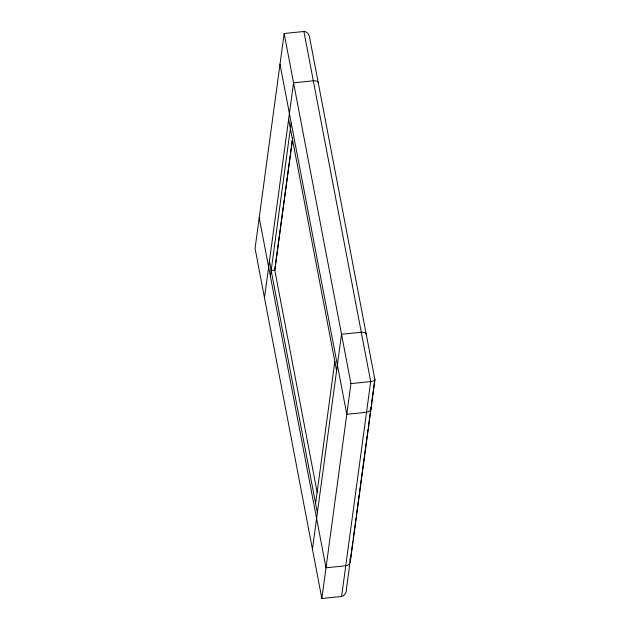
<?xml version="1.0" encoding="UTF-8"?>
<svg xmlns="http://www.w3.org/2000/svg" width="630" height="630" viewBox="0 0 630 630"><rect width="100%" height="100%" fill="white"/><g stroke="black" fill="none" stroke-linecap="round" stroke-linejoin="round"><path stroke-width="0.94" d="M350.264 562.07L374.937 379.858L309.795 38.454C309.59 35.256 307.55 31.382 303.912 31.5L284.161 33.508L255.063 248.417L321.843 598.5L341.594 596.492C345.216 595.838 346.681 591.72 346.492 588.444L349.737 564.456M264.466 297.722L293.564 82.821L313.315 80.805A5.473 2.796 -10.8 0 1 318.315 83.136M270.388 276.271L291.17 122.763M274.759 270.144L292.666 137.883L274.767 270.144L317.181 492.487M315.606 503.488L334.837 361.494M312.433 549.195L341.531 334.286L361.289 332.278A5.473 2.796 -10.8 0 1 366.29 334.601M321.843 598.5L350.941 383.591L284.161 33.508M341.594 596.492L370.692 381.583L303.912 31.5M349.996 562.535L352.887 541.186M353.154 539.241L356.044 517.868M356.312 515.923L359.202 494.55M359.47 492.605L362.36 471.232M362.62 469.295L368.014 429.455M368.282 427.518L371.046 407.114A5.473 4.638 7.7 0 1 366.534 412.28L346.784 414.296L280.003 64.213M371.432 404.232L374.291 383.127M374.551 381.205L374.811 379.291M374.937 379.858L373.621 380.93L370.692 381.583L350.941 383.591M271.168 270.514L274.995 270.12M288.627 119.275L336.601 370.739M349.894 558.716L350.256 560.613A5.473 4.638 7.7 0 1 345.752 565.787L326.001 567.795L259.221 217.72M269.404 261.269L317.37 512.733"/></g></svg>
